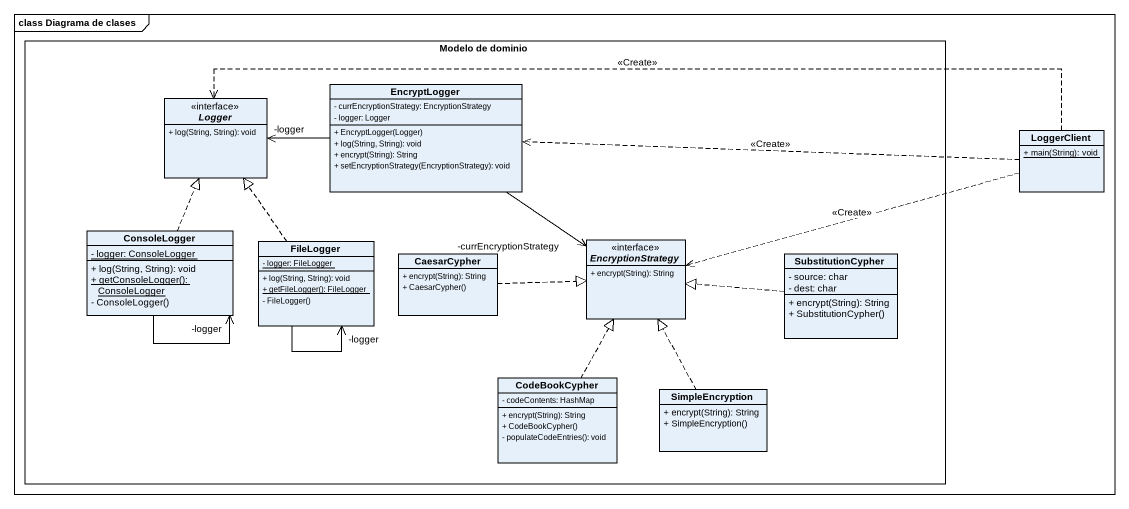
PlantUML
@startuml
mainframe class Diagrama de clases
hide circle
hide empty members
skinparam classAttributeIconSize 0
rectangle "Modelo de dominio" as Modelo_de_dominio {
  class EncryptLogger {
    - currEncryptionStrategy: EncryptionStrategy
    - logger: Logger
    + EncryptLogger(Logger)
    + log(String, String): void
    + encrypt(String): String
    + setEncryptionStrategy(EncryptionStrategy): void
  }
  interface Logger {
    + log(String, String): void
  }
  class ConsoleLogger {
    {static} - logger: ConsoleLogger
    + log(String, String): void
    {static} + getConsoleLogger(): ConsoleLogger
    - ConsoleLogger()
  }
  class FileLogger {
    {static} - logger: FileLogger
    + log(String, String): void
    {static} + getFileLogger(): FileLogger
    - FileLogger()
  }
  interface EncryptionStrategy {
    + encrypt(String): String
  }
  class CaesarCypher {
    + encrypt(String): String
    + CaesarCypher()
  }
  class SubstitutionCypher {
    - source: char
    - dest: char
    + encrypt(String): String
    + SubstitutionCypher()
  }
  class CodeBookCypher {
    - codeContents: HashMap
    + encrypt(String): String
    + CodeBookCypher()
    - populateCodeEntries(): void
  }
  class SimpleEncryption {
    + encrypt(String): String
    + SimpleEncryption()
  }
}
class LoggerClient {
  {static} + main(String): void
}
EncryptLogger -left-> "-logger" Logger
EncryptLogger --> "-currEncryptionStrategy" EncryptionStrategy
LoggerClient .left.> EncryptLogger : <<Create>>
LoggerClient .left.> Logger : <<Create>>
LoggerClient .left.> EncryptionStrategy : <<Create>>
ConsoleLogger .up.|> Logger
ConsoleLogger --> "-logger" ConsoleLogger
FileLogger .up.|> Logger
FileLogger --> "-logger" FileLogger
CaesarCypher .right.|> EncryptionStrategy
SubstitutionCypher .left.|> EncryptionStrategy
CodeBookCypher .up.|> EncryptionStrategy
SimpleEncryption .up.|> EncryptionStrategy
@enduml
